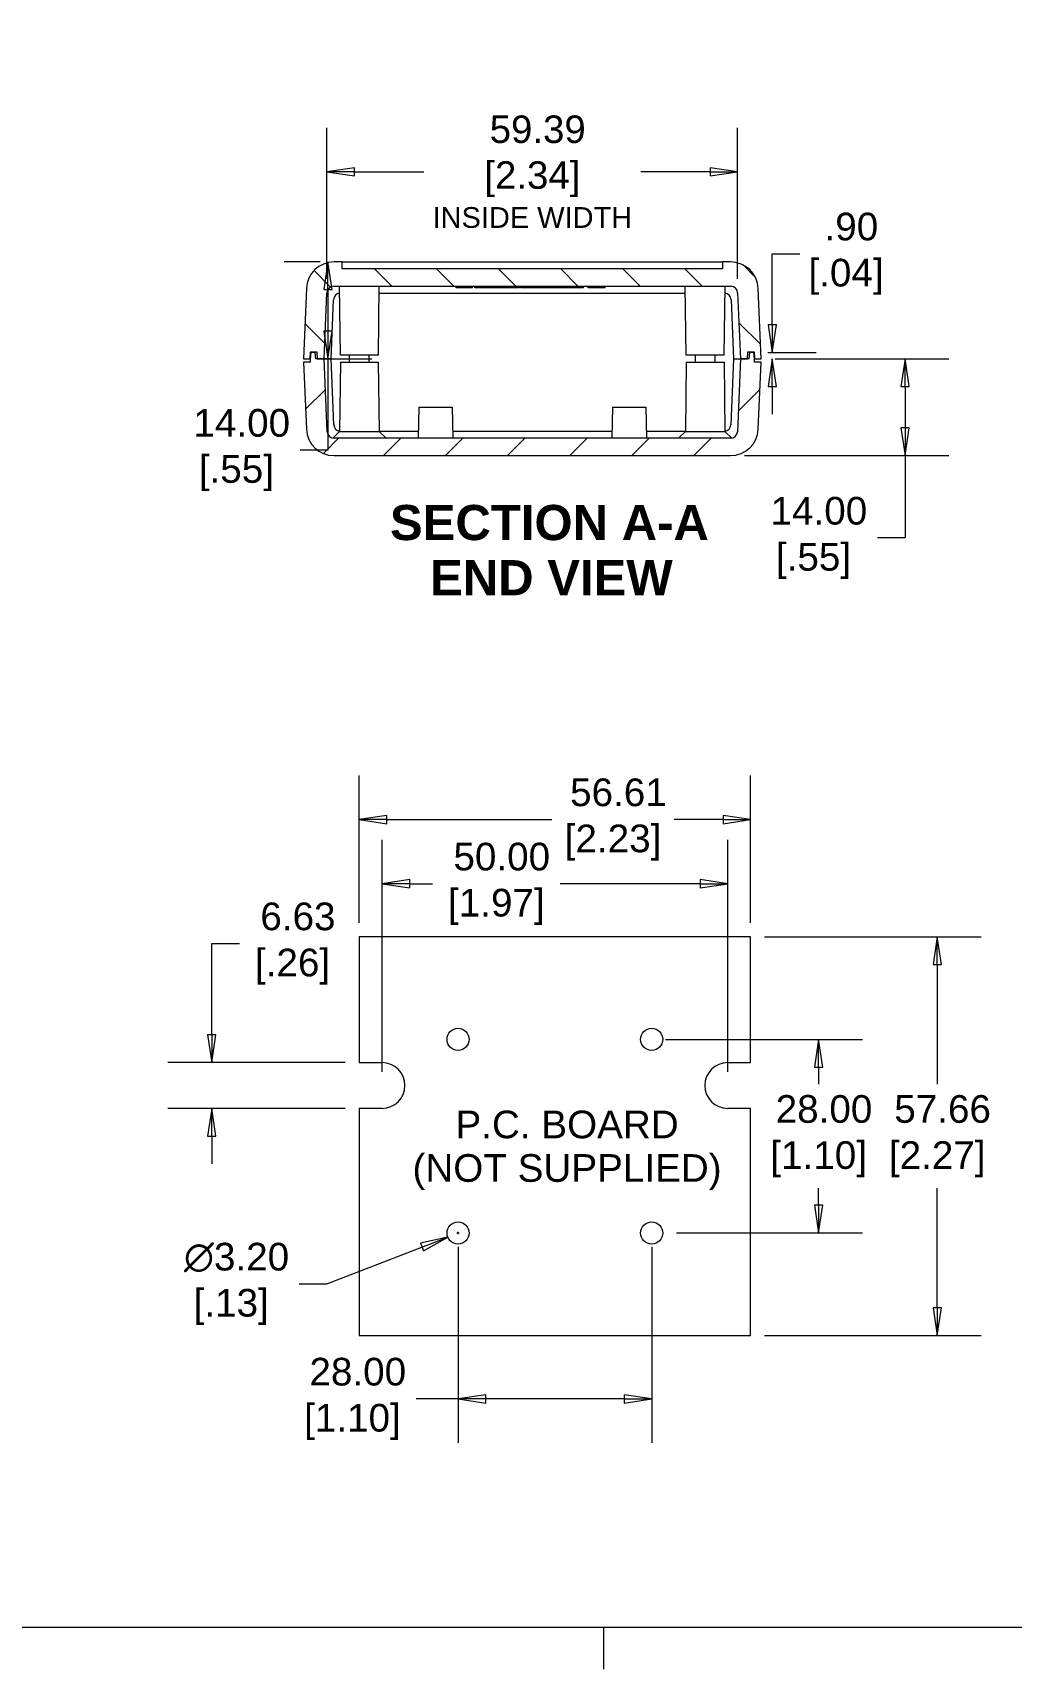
# Model space of a CAD drawing. Header units: millimetres. Extents: x 9 to 550, y 9 to 423.
# Drawn here: x 196.9 to 338.4, y 9.2 to 245.9 of the extents above; entities that cross this region are included whole.
import ezdxf

# ---------------------------------------------------------------- set-up
doc = ezdxf.new("R2010")
doc.units = ezdxf.units.MM
doc.header["$LTSCALE"] = 2
for name, color, linetype, lineweight in [('Dimension (ANSI)', 7, 'Continuous', 9), ('Hatch (ANSI)', 7, 'Continuous', 9), ('Sketch Geometry (ANSI)', 7, 'Continuous', 9), ('Symbol (ANSI)', 7, 'Continuous', 9), ('Visible (ANSI)', 7, 'Continuous', 9)]:
    doc.layers.add(name, color=color, linetype=linetype, lineweight=lineweight)
doc.styles.add('Label Text (ANSI)', font='arialbd.ttf')
doc.styles.add('Note Text (ANSI)', font='arial.ttf')
doc.dimstyles.new('Default - mm_inch (ANSI)', dxfattribs={"dimscale": 2, "dimtxt": 2, "dimasz": 2, "dimexe": 3.175, "dimexo": 1, "dimgap": 0.8, "dimtad": 0, "dimtih": 1, "dimtoh": 1, "dimrnd": 1e-08, "dimzin": 4, "dimdsep": 46, "dimtxsty": 'Note Text (ANSI)', "dimblk": 'Filled-1', "dimcen": 0.09, "dimdle": 10, "dimclrd": 256, "dimclre": 256, "dimclrt": 256, "dimadec": 1, "dimazin": 0, "dimtfac": 1, "dimtofl": 0, "dimtmove": 0, "dimatfit": 3, "dimfxl": 0, "dimtolj": 1, "dimtzin": 0, "dimlwd": -1, "dimlwe": -1, "dimarcsym": 0})

# ---------------------------------------------------------------- blocks, each defined once
blk = doc.blocks.new('Borders Default Border')
at = {"layer": 'Sketch Geometry (ANSI)'}
blk.add_line((139.7, 7.62), (139.7, 4.6), dxfattribs=at)
at = {"layer": 'Sketch Geometry (ANSI)', "flags": 128}
blk.add_lwpolyline([(7.62, 7.62), (7.62, 208.28), (271.78, 208.28), (271.78, 7.62), (7.62, 7.62)], dxfattribs=at)
blk = doc.blocks.new('Filled-1')
at = {"color": 0}
for p, q in [((0, 0), (-1, 0.15)), ((-1, 0.15), (-1, -0.15)), ((-1, 0), (0, 0)), ((-1, -0.15), (0, 0))]:
    blk.add_line(p, q, dxfattribs=at)
at = {"color": 0, "flags": 128}
blk.add_lwpolyline([(-1, -0.15), (0, 0), (-1, 0.15), (-1, -0.15)], dxfattribs=at)
at = {"color": 0}
blk.add_solid([(-1, -0.15), (0, 0), (-1, 0.15), (-1, -0.15)], dxfattribs=at)
blk = doc.blocks.new('*D22')
at = {"layer": 'Defpoints', "color": 0, "transparency": 16777216}
for p in [(298.81, 225.76), (239.42, 208.27), (298.81, 208.27)]:
    blk.add_point(p, dxfattribs=at)
at = {"layer": 'Dimension (ANSI)', "transparency": 16777216}
for p, q in [((239.42, 210.27), (239.42, 232.11)), ((298.81, 210.27), (298.81, 232.11)), ((243.42, 225.76), (253.44, 225.76)), ((294.81, 225.76), (284.79, 225.76))]:
    blk.add_line(p, q, dxfattribs=at)
at = {"layer": 'Dimension (ANSI)', "transparency": 16777216, "xscale": 4, "yscale": 4, "zscale": 4, "rotation": 180}
blk.add_blockref('Filled-1', (239.42, 225.76), dxfattribs=at)
at = {"layer": 'Dimension (ANSI)', "transparency": 16777216, "xscale": 4, "yscale": 4, "zscale": 4}
blk.add_blockref('Filled-1', (298.81, 225.76), dxfattribs=at)
at = {"layer": 'Dimension (ANSI)', "transparency": 16777216, "insert": (269.12, 225.76), "char_height": 4, "attachment_point": 5, "style": 'Note Text (ANSI)'}
blk.add_mtext('\\A1; \\fArial|b0|i0;\\H3.9745;59.39\\P[2.34]{\\P\\fArial|b0|i0;\\H3.0000;INSIDE WIDTH}', dxfattribs=at)
blk = doc.blocks.new('*D23')
at = {"layer": 'Defpoints', "color": 0, "transparency": 16777216}
for p in [(302.23, 198.72), (297.79, 184.72), (323.02, 184.72)]:
    blk.add_point(p, dxfattribs=at)
at = {"layer": 'Dimension (ANSI)', "transparency": 16777216}
for p, q in [((304.23, 198.72), (329.37, 198.72)), ((323.02, 194.72), (323.02, 188.72)), ((299.79, 184.72), (329.37, 184.72)), ((323.02, 184.72), (323.02, 172.81)), ((323.02, 172.81), (319.02, 172.81))]:
    blk.add_line(p, q, dxfattribs=at)
at = {"layer": 'Dimension (ANSI)', "transparency": 16777216, "xscale": 4, "yscale": 4, "zscale": 4}
for p, rotation in [((323.02, 198.72), 90), ((323.02, 184.72), 270)]:
    blk.add_blockref('Filled-1', p, dxfattribs=dict(at, rotation=rotation))
at = {"layer": 'Dimension (ANSI)', "transparency": 16777216, "insert": (309.78, 172.81), "char_height": 4, "attachment_point": 5, "style": 'Note Text (ANSI)'}
blk.add_mtext('\\A1; 14.00\\P[.55]', dxfattribs=at)
blk = doc.blocks.new('*D24')
at = {"layer": 'Defpoints', "color": 0, "transparency": 16777216}
for p in [(301.15, 199.62), (302.23, 198.72), (303.81, 198.72)]:
    blk.add_point(p, dxfattribs=at)
at = {"layer": 'Dimension (ANSI)', "transparency": 16777216}
for p, q in [((303.81, 203.62), (303.81, 213.91)), ((303.81, 213.91), (307.81, 213.91)), ((303.15, 199.62), (310.16, 199.62)), ((304.23, 198.72), (310.16, 198.72)), ((303.81, 194.72), (303.81, 190.72))]:
    blk.add_line(p, q, dxfattribs=at)
at = {"layer": 'Dimension (ANSI)', "transparency": 16777216, "xscale": 4, "yscale": 4, "zscale": 4}
for p, rotation in [((303.81, 199.62), 270), ((303.81, 198.72), 90)]:
    blk.add_blockref('Filled-1', p, dxfattribs=dict(at, rotation=rotation))
at = {"layer": 'Dimension (ANSI)', "transparency": 16777216, "insert": (314.48, 213.91), "char_height": 4, "attachment_point": 5, "style": 'Note Text (ANSI)'}
blk.add_mtext('\\A1; .90\\P[.04]', dxfattribs=at)
blk = doc.blocks.new('*D30')
at = {"layer": 'Defpoints', "color": 0, "transparency": 16777216}
for p in [(244.07, 132.09), (244.07, 115.13), (300.69, 115.13)]:
    blk.add_point(p, dxfattribs=at)
at = {"layer": 'Dimension (ANSI)', "transparency": 16777216}
for p, q in [((244.07, 117.13), (244.07, 138.44)), ((300.69, 117.13), (300.69, 138.44)), ((248.07, 132.09), (271.94, 132.09)), ((296.69, 132.09), (289.65, 132.09))]:
    blk.add_line(p, q, dxfattribs=at)
at = {"layer": 'Dimension (ANSI)', "transparency": 16777216, "xscale": 4, "yscale": 4, "zscale": 4, "rotation": 180}
blk.add_blockref('Filled-1', (244.07, 132.09), dxfattribs=at)
at = {"layer": 'Dimension (ANSI)', "transparency": 16777216, "xscale": 4, "yscale": 4, "zscale": 4}
blk.add_blockref('Filled-1', (300.69, 132.09), dxfattribs=at)
at = {"layer": 'Dimension (ANSI)', "transparency": 16777216, "insert": (280.79, 132.09), "char_height": 4, "attachment_point": 5, "style": 'Note Text (ANSI)'}
blk.add_mtext('\\A1; 56.61\\P[2.23]', dxfattribs=at)
blk = doc.blocks.new('*D31')
at = {"layer": 'Defpoints', "color": 0, "transparency": 16777216}
for p in [(300.69, 115.13), (327.67, 115.13), (300.69, 57.47)]:
    blk.add_point(p, dxfattribs=at)
at = {"layer": 'Dimension (ANSI)', "transparency": 16777216}
for p, q in [((302.69, 115.13), (334.02, 115.13)), ((327.67, 111.13), (327.67, 93.8)), ((327.67, 61.47), (327.67, 78.79)), ((302.69, 57.47), (334.02, 57.47))]:
    blk.add_line(p, q, dxfattribs=at)
at = {"layer": 'Dimension (ANSI)', "transparency": 16777216, "xscale": 4, "yscale": 4, "zscale": 4}
for p, rotation in [((327.67, 115.13), 90), ((327.67, 57.47), 270)]:
    blk.add_blockref('Filled-1', p, dxfattribs=dict(at, rotation=rotation))
at = {"layer": 'Dimension (ANSI)', "transparency": 16777216, "insert": (327.67, 86.3), "char_height": 4, "attachment_point": 5, "style": 'Note Text (ANSI)'}
blk.add_mtext('\\A1; 57.66\\P[2.27]', dxfattribs=at)
blk = doc.blocks.new('*D32')
at = {"layer": 'Defpoints', "color": 0, "transparency": 16777216}
for p in [(247.38, 122.8), (247.38, 93.63), (297.38, 93.63)]:
    blk.add_point(p, dxfattribs=at)
at = {"layer": 'Dimension (ANSI)', "transparency": 16777216}
for p, q in [((247.38, 95.63), (247.38, 129.15)), ((297.38, 95.63), (297.38, 129.15)), ((251.38, 122.8), (254.68, 122.8)), ((293.38, 122.8), (273.15, 122.8))]:
    blk.add_line(p, q, dxfattribs=at)
at = {"layer": 'Dimension (ANSI)', "transparency": 16777216, "xscale": 4, "yscale": 4, "zscale": 4, "rotation": 180}
blk.add_blockref('Filled-1', (247.38, 122.8), dxfattribs=at)
at = {"layer": 'Dimension (ANSI)', "transparency": 16777216, "xscale": 4, "yscale": 4, "zscale": 4}
blk.add_blockref('Filled-1', (297.38, 122.8), dxfattribs=at)
at = {"layer": 'Dimension (ANSI)', "transparency": 16777216, "insert": (263.92, 122.8), "char_height": 4, "attachment_point": 5, "style": 'Note Text (ANSI)'}
blk.add_mtext('\\A1; 50.00\\P[1.97]', dxfattribs=at)
blk = doc.blocks.new('*D33')
at = {"layer": 'Defpoints', "color": 0, "transparency": 16777216}
for p in [(258.38, 72.3), (286.38, 72.3), (286.38, 48.31)]:
    blk.add_point(p, dxfattribs=at)
at = {"layer": 'Dimension (ANSI)', "transparency": 16777216}
for p, q in [((258.38, 70.3), (258.38, 41.96)), ((286.38, 70.3), (286.38, 41.96)), ((258.38, 48.31), (252.33, 48.31)), ((282.38, 48.31), (262.38, 48.31))]:
    blk.add_line(p, q, dxfattribs=at)
at = {"layer": 'Dimension (ANSI)', "transparency": 16777216, "xscale": 4, "yscale": 4, "zscale": 4, "rotation": 180}
blk.add_blockref('Filled-1', (258.38, 48.31), dxfattribs=at)
at = {"layer": 'Dimension (ANSI)', "transparency": 16777216, "xscale": 4, "yscale": 4, "zscale": 4}
blk.add_blockref('Filled-1', (286.38, 48.31), dxfattribs=at)
at = {"layer": 'Dimension (ANSI)', "transparency": 16777216, "insert": (243.1, 48.31), "char_height": 4, "attachment_point": 5, "style": 'Note Text (ANSI)'}
blk.add_mtext('\\A1; 28.00\\P[1.10]', dxfattribs=at)
blk = doc.blocks.new('*D34')
at = {"layer": 'Defpoints', "color": 0, "transparency": 16777216}
for p in [(286.38, 100.3), (287.98, 72.3), (310.52, 72.3)]:
    blk.add_point(p, dxfattribs=at)
at = {"layer": 'Dimension (ANSI)', "transparency": 16777216}
for p, q in [((288.38, 100.3), (316.87, 100.3)), ((310.52, 96.3), (310.52, 93.8)), ((310.52, 76.3), (310.52, 78.79)), ((289.98, 72.3), (316.87, 72.3))]:
    blk.add_line(p, q, dxfattribs=at)
at = {"layer": 'Dimension (ANSI)', "transparency": 16777216, "xscale": 4, "yscale": 4, "zscale": 4}
for p, rotation in [((310.52, 100.3), 90), ((310.52, 72.3), 270)]:
    blk.add_blockref('Filled-1', p, dxfattribs=dict(at, rotation=rotation))
at = {"layer": 'Dimension (ANSI)', "transparency": 16777216, "insert": (310.52, 86.3), "char_height": 4, "attachment_point": 5, "style": 'Note Text (ANSI)'}
blk.add_mtext('\\A1; 28.00\\P[1.10]', dxfattribs=at)
blk = doc.blocks.new('*D35')
at = {"layer": 'Defpoints', "color": 0, "transparency": 16777216}
for p in [(256.89, 71.72), (259.87, 72.88)]:
    blk.add_point(p, dxfattribs=at)
at = {"layer": 'Dimension (ANSI)', "transparency": 16777216}
for p, q in [((258.2, 72.3), (258.56, 72.3)), ((258.38, 72.12), (258.38, 72.48)), ((239.42, 64.94), (253.16, 70.27)), ((235.42, 64.94), (239.42, 64.94))]:
    blk.add_line(p, q, dxfattribs=at)
at = {"layer": 'Dimension (ANSI)', "transparency": 16777216, "xscale": 4, "yscale": 4, "zscale": 4, "rotation": 21.1964168600122}
blk.add_blockref('Filled-1', (256.89, 71.72), dxfattribs=at)
at = {"layer": 'Dimension (ANSI)', "transparency": 16777216, "insert": (225.57, 64.94), "char_height": 4, "attachment_point": 5, "style": 'Note Text (ANSI)'}
blk.add_mtext('\\A1; ∅3.20\\P[.13]', dxfattribs=at)
blk = doc.blocks.new('*D36')
at = {"layer": 'Defpoints', "color": 0, "transparency": 16777216}
for p in [(244.07, 96.94), (222.76, 90.31), (244.07, 90.31)]:
    blk.add_point(p, dxfattribs=at)
at = {"layer": 'Dimension (ANSI)', "transparency": 16777216}
for p, q in [((222.76, 100.94), (222.76, 114.15)), ((222.76, 114.15), (226.76, 114.15)), ((242.07, 96.94), (216.41, 96.94)), ((242.07, 90.31), (216.41, 90.31)), ((222.76, 86.31), (222.76, 82.31))]:
    blk.add_line(p, q, dxfattribs=at)
at = {"layer": 'Dimension (ANSI)', "transparency": 16777216, "xscale": 4, "yscale": 4, "zscale": 4}
for p, rotation in [((222.76, 96.94), 270), ((222.76, 90.31), 90)]:
    blk.add_blockref('Filled-1', p, dxfattribs=dict(at, rotation=rotation))
at = {"layer": 'Dimension (ANSI)', "transparency": 16777216, "insert": (234.44, 114.15), "char_height": 4, "attachment_point": 5, "style": 'Note Text (ANSI)'}
blk.add_mtext('\\A1; 6.63\\P[.26]', dxfattribs=at)
blk = doc.blocks.new('*D38')
at = {"layer": 'Defpoints', "color": 0, "transparency": 16777216}
for p in [(239.56, 212.72), (240.44, 212.72), (236, 198.72)]:
    blk.add_point(p, dxfattribs=at)
at = {"layer": 'Dimension (ANSI)', "transparency": 16777216}
for p, q in [((238.44, 212.72), (233.21, 212.72)), ((239.56, 208.72), (239.56, 202.72)), ((238, 198.72), (245.91, 198.72)), ((239.56, 198.72), (239.56, 185.52)), ((239.56, 185.52), (235.56, 185.52))]:
    blk.add_line(p, q, dxfattribs=at)
at = {"layer": 'Dimension (ANSI)', "transparency": 16777216, "xscale": 4, "yscale": 4, "zscale": 4}
for p, rotation in [((239.56, 212.72), 90), ((239.56, 198.72), 270)]:
    blk.add_blockref('Filled-1', p, dxfattribs=dict(at, rotation=rotation))
at = {"layer": 'Dimension (ANSI)', "transparency": 16777216, "insert": (226.32, 185.52), "char_height": 4, "attachment_point": 5, "style": 'Note Text (ANSI)'}
blk.add_mtext('\\A1; 14.00\\P[.55]', dxfattribs=at)

msp = doc.modelspace()

# ---------------------------------------------------------------- hatches: boundary and pattern name
at = {"layer": 'Hatch (ANSI)'}
h = msp.add_hatch(dxfattribs=at)
h.set_pattern_fill('ANSI31', color=256, scale=50.8, angle=90.00021, style=0)
h.set_pattern_definition([(135.0002, (0, 0), (-4.49011, -4.49014), [])])
edge = h.paths.add_edge_path()
edge.add_line((296.6153, 212.7224), (296.6153, 211.7224))
edge.add_line((296.6153, 211.7224), (241.6153, 211.7224))
edge.add_line((241.6153, 211.7224), (241.6153, 212.7224))
edge.add_line((241.6153, 212.7224), (240.4443, 212.7224))
edge.add_ellipse((240.4443, 208.7224), major_axis=(0, 4), ratio=1, start_angle=0, end_angle=87.5)
edge.add_line((236.4481, 208.8969), (236.0039, 198.7224))
edge.add_line((236.0039, 198.7224), (237.0039, 198.7224))
edge.add_line((237.0039, 198.7224), (237.0475, 199.7224))
edge.add_line((237.0475, 199.7224), (237.9602, 199.7224))
edge.add_line((237.9602, 199.7224), (238.0039, 198.7224))
edge.add_line((238.0039, 198.7224), (239.0039, 198.7224))
edge.add_line((239.0039, 198.7224), (239.4206, 208.266))
edge.add_ellipse((240.4196, 208.2224), major_axis=(-0.999, 0.0436), ratio=1, start_angle=272.5, end_angle=360, ccw=False)
edge.add_line((240.4196, 209.2224), (297.8107, 209.2224))
edge.add_ellipse((297.8107, 208.2224), major_axis=(0, 1), ratio=1, start_angle=272.5, end_angle=360, ccw=False)
edge.add_line((298.8097, 208.266), (299.2264, 198.7224))
edge.add_line((299.2264, 198.7224), (300.2264, 198.7224))
edge.add_line((300.2264, 198.7224), (300.27, 199.7224))
edge.add_line((300.27, 199.7224), (301.1827, 199.7224))
edge.add_line((301.1827, 199.7224), (301.2264, 198.7224))
edge.add_line((301.2264, 198.7224), (302.2264, 198.7224))
edge.add_line((302.2264, 198.7224), (301.7822, 208.8969))
edge.add_ellipse((297.786, 208.7224), major_axis=(3.9962, 0.1745), ratio=1, start_angle=0, end_angle=87.5)
edge.add_line((297.786, 212.7224), (296.6153, 212.7224))
h = msp.add_hatch(dxfattribs=at)
h.set_pattern_fill('ANSI31', color=256, scale=50.8, style=0)
h.set_pattern_definition([(45, (0, 0), (-4.49013, 4.49013), [])])
edge = h.paths.add_edge_path()
edge.add_line((237.0039, 198.2224), (236.0257, 198.2224))
edge.add_line((236.0257, 198.2224), (236.4481, 188.5479))
edge.add_ellipse((240.4443, 188.7224), major_axis=(-3.9962, -0.1745), ratio=1, start_angle=0, end_angle=87.5)
edge.add_line((240.4443, 184.7224), (297.786, 184.7224))
edge.add_ellipse((297.786, 188.7224), major_axis=(0, -4), ratio=1, start_angle=0, end_angle=87.5)
edge.add_line((301.7822, 188.5479), (302.2046, 198.2224))
edge.add_line((302.2046, 198.2224), (301.2264, 198.2224))
edge.add_line((301.2264, 198.2224), (301.2264, 198.7224))
edge.add_line((301.2264, 198.7224), (301.1476, 199.6224))
edge.add_line((301.1476, 199.6224), (300.5051, 199.6224))
edge.add_line((300.5051, 199.6224), (300.4264, 198.7224))
edge.add_line((300.4264, 198.7224), (300.2264, 198.7224))
edge.add_line((300.2264, 198.7224), (299.2264, 198.7224))
edge.add_line((299.2264, 198.7224), (298.766, 188.1788))
edge.add_ellipse((297.767, 188.2224), major_axis=(0.999, -0.0436), ratio=1, start_angle=272.5, end_angle=360, ccw=False)
edge.add_line((297.767, 187.2224), (240.4633, 187.2224))
edge.add_ellipse((240.4633, 188.2224), major_axis=(0, -1), ratio=1, start_angle=272.5, end_angle=360, ccw=False)
edge.add_line((239.4642, 188.1788), (239.0039, 198.7224))
edge.add_line((239.0039, 198.7224), (238.0039, 198.7224))
edge.add_line((238.0039, 198.7224), (237.8039, 198.7224))
edge.add_line((237.8039, 198.7224), (237.7251, 199.6224))
edge.add_line((237.7251, 199.6224), (237.0826, 199.6224))
edge.add_line((237.0826, 199.6224), (237.0039, 198.7224))
edge.add_line((237.0039, 198.7224), (237.0039, 198.2224))

# ---------------------------------------------------------------- linework, layer by layer
at = {"layer": 'Visible (ANSI)'}
for p, q in [((241.6153, 212.7224), (240.4443, 212.7224)), ((241.6153, 211.7224), (241.6153, 212.7224)), ((241.6153, 212.7224), (296.6153, 212.7224)), ((296.6153, 211.7224), (241.6153, 211.7224)), ((296.6153, 212.7224), (296.6153, 211.7224)), ((297.786, 212.7224), (296.6153, 212.7224)), ((236.4481, 208.8969), (236.0039, 198.7224)), ((240.4196, 209.2224), (297.8107, 209.2224)), ((241.371, 199.2224), (241.2401, 209.2224)), ((246.8592, 199.2224), (246.9901, 209.2224)), ((258.1092, 208.9724), (258.1092, 209.2224)), ((258.507, 208.9724), (258.1092, 208.9724)), ((258.507, 208.9724), (258.507, 209.2224)), ((260.0619, 208.9724), (258.507, 208.9724)), ((260.0619, 208.9724), (260.0619, 209.2224)), ((260.4598, 208.9724), (260.0619, 208.9724)), ((260.4598, 208.9724), (260.4598, 209.2224)), ((260.7936, 208.9724), (260.7936, 209.2224)), ((261.9461, 208.9724), (260.7936, 208.9724)), ((261.9461, 208.9724), (261.9461, 209.2224)), ((262.3759, 208.9724), (261.9461, 208.9724)), ((262.3759, 208.9724), (262.3759, 209.2224)), ((263.6015, 208.9724), (262.3759, 208.9724)), ((263.6015, 208.9724), (263.6015, 209.2224)), ((263.9057, 208.9724), (263.9057, 209.2224)), ((264.5025, 208.9724), (263.9057, 208.9724)), ((264.5025, 208.9724), (264.5025, 209.2224)), ((265.2136, 208.9724), (264.5025, 208.9724)), ((265.3576, 208.9724), (265.3576, 209.2224)), ((266.238, 208.9724), (265.5177, 208.9724)), ((266.238, 208.9724), (266.238, 209.2224)), ((266.7708, 208.9724), (266.238, 208.9724)), ((266.7708, 208.9724), (266.7708, 209.2224)), ((267.1252, 208.9724), (266.7708, 208.9724)), ((267.1252, 208.9724), (267.1252, 209.2224)), ((267.2669, 208.9724), (267.1252, 208.9724)), ((267.2669, 208.9724), (267.2669, 209.2224)), ((267.3973, 208.9724), (267.3973, 209.2224)), ((267.9941, 208.9724), (267.3973, 208.9724)), ((267.9941, 208.9724), (267.9941, 209.2224)), ((268.7052, 208.9724), (267.9941, 208.9724)), ((268.8493, 208.9724), (268.8493, 209.2224)), ((269.7296, 208.9724), (269.0093, 208.9724)), ((269.7296, 208.9724), (269.7296, 209.2224)), ((270.2624, 208.9724), (269.7296, 208.9724)), ((270.2624, 208.9724), (270.2624, 209.2224)), ((270.7814, 208.9724), (270.7814, 209.2224)), ((272.2174, 208.9724), (270.7814, 208.9724)), ((273.6511, 208.9724), (272.2174, 208.9724)), ((273.6511, 208.9724), (273.6511, 209.2224)), ((274.1587, 208.9724), (273.6511, 208.9724)), ((274.1587, 208.9724), (274.1587, 209.2224)), ((274.5657, 208.9724), (274.1587, 208.9724)), ((274.5657, 208.9724), (274.5657, 209.2224)), ((276.1435, 208.9724), (274.5657, 208.9724)), ((276.1435, 208.9724), (276.1435, 209.2224)), ((276.523, 208.9724), (276.1435, 208.9724)), ((276.523, 208.9724), (276.523, 209.2224)), ((277.1884, 208.9724), (277.1884, 209.2224)), ((278.222, 208.9724), (277.1884, 208.9724)), ((279.1961, 208.9724), (279.1961, 209.2224)), ((279.6694, 208.9724), (279.1961, 208.9724)), ((279.6694, 208.9724), (279.6694, 209.2224)), ((291.371, 199.2224), (291.2401, 209.2224)), ((296.8592, 199.2224), (296.9901, 209.2224)), ((302.2264, 198.7224), (301.7822, 208.8969)), ((239.0039, 198.7224), (239.4206, 208.266)), ((240.0039, 198.7224), (240.3769, 207.267)), ((246.9771, 208.2233), (291.2532, 208.2233)), ((297.8533, 207.267), (298.2264, 198.7224)), ((298.8097, 208.266), (299.2264, 198.7224)), ((237.0039, 198.7224), (237.0475, 199.7224)), ((237.0826, 199.6224), (237.0039, 198.7224)), ((237.0475, 199.7224), (237.9602, 199.7224)), ((237.7251, 199.6224), (237.0826, 199.6224)), ((237.8039, 198.7224), (237.7251, 199.6224)), ((237.9602, 199.7224), (238.0039, 198.7224)), ((246.8592, 199.2224), (241.371, 199.2224)), ((242.6927, 198.2224), (242.6927, 199.2224)), ((245.5375, 198.2224), (245.5375, 199.2224)), ((296.8592, 199.2224), (291.371, 199.2224)), ((292.6927, 198.2224), (292.6927, 199.2224)), ((295.5375, 198.2224), (295.5375, 199.2224)), ((300.2264, 198.7224), (300.27, 199.7224)), ((300.27, 199.7224), (301.1827, 199.7224)), ((300.5051, 199.6224), (300.4264, 198.7224)), ((301.1476, 199.6224), (300.5051, 199.6224)), ((301.2264, 198.7224), (301.1476, 199.6224)), ((301.1827, 199.7224), (301.2264, 198.7224)), ((236.0039, 198.7224), (237.0039, 198.7224)), ((237.0039, 198.2224), (236.0257, 198.2224)), ((236.0257, 198.2224), (236.4481, 188.5479)), ((237.0039, 198.7224), (237.0039, 198.2224)), ((239.0039, 198.7224), (237.8039, 198.7224)), ((238.0039, 198.7224), (239.0039, 198.7224)), ((239.4642, 188.1788), (239.0039, 198.7224)), ((240.0039, 198.7224), (239.0039, 198.7224)), ((240.4206, 189.1778), (240.0039, 198.7224)), ((241.3841, 198.2224), (241.2532, 188.2223)), ((241.3841, 198.2224), (246.8461, 198.2224)), ((246.8461, 198.2224), (246.977, 188.2223)), ((291.3841, 198.2224), (291.2532, 188.2223)), ((291.3841, 198.2224), (296.8461, 198.2224)), ((296.8461, 198.2224), (296.977, 188.2223)), ((298.2264, 198.7224), (297.8097, 189.1778)), ((298.2264, 198.7224), (299.2264, 198.7224)), ((299.2264, 198.7224), (298.766, 188.1788)), ((300.4264, 198.7224), (299.2264, 198.7224)), ((299.2264, 198.7224), (300.2264, 198.7224)), ((301.2264, 198.2224), (301.2264, 198.7224)), ((301.2264, 198.7224), (302.2264, 198.7224)), ((302.2046, 198.2224), (301.2264, 198.2224)), ((301.7822, 188.5479), (302.2046, 198.2224)), ((252.6937, 191.7224), (252.6151, 187.2224)), ((252.6937, 191.7224), (257.5366, 191.7224)), ((257.5366, 191.7224), (257.6151, 187.2224)), ((280.6937, 191.7224), (280.6151, 187.2224)), ((280.6937, 191.7224), (285.5366, 191.7224)), ((285.5366, 191.7224), (285.6151, 187.2224)), ((241.2532, 188.2223), (240.2611, 187.243)), ((297.767, 187.2224), (240.4633, 187.2224)), ((241.2532, 188.2223), (246.977, 188.2223)), ((246.977, 188.2223), (247.9901, 187.2224)), ((252.6326, 188.2214), (246.9779, 188.2214)), ((280.6326, 188.2214), (257.5977, 188.2214)), ((291.2523, 188.2214), (285.5977, 188.2214)), ((291.2532, 188.2223), (290.2401, 187.2224)), ((291.2532, 188.2223), (296.977, 188.2223)), ((296.977, 188.2223), (297.9692, 187.243)), ((240.4443, 184.7224), (297.786, 184.7224)), ((300.6855, 115.1283), (244.0742, 115.1283)), ((244.0742, 115.1283), (244.0742, 96.9444)), ((300.6855, 96.9444), (300.6855, 115.1283)), ((244.0742, 96.9444), (247.3799, 96.9444)), ((297.3799, 96.9444), (300.6855, 96.9444)), ((247.3799, 90.3122), (244.0742, 90.3122)), ((244.0742, 90.3122), (244.0742, 57.4663)), ((300.6855, 90.3122), (297.3799, 90.3122)), ((300.6855, 57.4663), (300.6855, 90.3122)), ((244.0742, 57.4663), (300.6855, 57.4663))]:
    msp.add_line(p, q, dxfattribs=at)
for centre in [(258.3799, 100.2973), (286.3799, 100.2973), (258.3799, 72.2973), (286.3799, 72.2973)]:
    msp.add_circle(centre, 1.6, dxfattribs=at)
for centre, radius, start, end in [((240.4443, 208.7224), 4, 90, 177.5), ((297.786, 208.7224), 4, 2.5, 90), ((240.4196, 208.2224), 1, 90, 177.5), ((297.8107, 208.2224), 1, 2.5, 90), ((241.376, 207.2233), 1, 97.046909, 177.5), ((296.8543, 207.2233), 1, 2.5, 82.953091), ((240.4443, 188.7224), 4, 182.5, 270), ((240.4633, 188.2224), 1, 182.5, 270), ((241.4197, 189.2214), 1, 182.5, 260.429588), ((296.8106, 189.2214), 1, 279.570412, 357.5), ((297.767, 188.2224), 1, 270, 357.5), ((297.786, 188.7224), 4, 270, 357.5), ((247.3799, 93.6283), 3.3161, 270, 90), ((297.3799, 93.6283), 3.3161, 90, 270)]:
    msp.add_arc(centre, radius, start, end, dxfattribs=at)
for points, knots in [([(263.9057, 208.9724), (263.8604, 208.9724), (263.8134, 208.9724), (263.7151, 208.9724), (263.6593, 208.9724), (263.6015, 208.9724)], [-0.0829853282, -0.0829853282, -0.0829853282, -0.0829853282, -0.0648914644, -0.0648914644, -0.0433886009, -0.0433886009, -0.0433886009, -0.0433886009]), ([(265.3576, 208.9724), (265.3394, 208.9724), (265.3175, 208.9724), (265.2714, 208.9724), (265.2414, 208.9724), (265.2136, 208.9724)], [-0.0447024955, -0.0447024955, -0.0447024955, -0.0447024955, -0.0265409934, -0.0265409934, 0, 0, 0, 0]), ([(265.5177, 208.9724), (265.4865, 208.9724), (265.4531, 208.9724), (265.4017, 208.9724), (265.3775, 208.9724), (265.3576, 208.9724)], [-0.0490784302, -0.0490784302, -0.0490784302, -0.0490784302, -0.0201625157, -0.0201625157, 0, 0, 0, 0]), ([(268.8493, 208.9724), (268.831, 208.9724), (268.8091, 208.9724), (268.763, 208.9724), (268.733, 208.9724), (268.7052, 208.9724)], [-0.0447024955, -0.0447024955, -0.0447024955, -0.0447024955, -0.0265409934, -0.0265409934, 0, 0, 0, 0]), ([(269.0093, 208.9724), (268.9781, 208.9724), (268.9447, 208.9724), (268.8933, 208.9724), (268.8692, 208.9724), (268.8493, 208.9724)], [-0.0490784302, -0.0490784302, -0.0490784302, -0.0490784302, -0.0201625157, -0.0201625157, 0, 0, 0, 0]), ([(270.7814, 208.9724), (270.7173, 208.9724), (270.6538, 208.9724), (270.5045, 208.9724), (270.4232, 208.9724), (270.3235, 208.9724), (270.2939, 208.9724), (270.2623, 208.9724)], [-0.176239425, -0.176239425, -0.176239425, -0.176239425, -0.138450895, -0.138450895, -0.085172833, -0.085172833, -0.06731568, -0.06731568, -0.06731568, -0.06731568]), ([(278.757, 208.9724), (278.6852, 208.9724), (278.6039, 208.9724), (278.4301, 208.9724), (278.3227, 208.9724), (278.222, 208.9724)], [-0.0522115827, -0.0522115827, -0.0522115827, -0.0522115827, -0.0302067905, -0.0302067905, 0, 0, 0, 0]), ([(279.1961, 208.9724), (279.1351, 208.9724), (279.0682, 208.9724), (278.9199, 208.9724), (278.8396, 208.9724), (278.757, 208.9724)], [-0.0495552138, -0.0495552138, -0.0495552138, -0.0495552138, -0.0254236279, -0.0254236279, 0, 0, 0, 0])]:
    msp.add_open_spline(points, degree=3, knots=knots, dxfattribs=at)

# ---------------------------------------------------------------- block references
at = {"xscale": 2, "yscale": 2, "zscale": 2}
msp.add_blockref('Borders Default Border', (0, 0), dxfattribs=at)

# ---------------------------------------------------------------- texts
at = {"layer": 'Symbol (ANSI)', "char_height": 5.08, "attachment_point": 7, "line_spacing_factor": 0.25, "style": 'Label Text (ANSI)'}
for s, insert in [('SECTION A-A', (248.5278, 172.4306)), ('END VIEW', (254.3236, 164.5253))]:
    msp.add_mtext(s, dxfattribs=dict(at, insert=insert))
at = {"layer": 'Symbol (ANSI)', "insert": (274.1391, 84.2472), "char_height": 4, "width": 44.716463, "attachment_point": 5, "line_spacing_factor": 0.944221, "style": 'Note Text (ANSI)'}
msp.add_mtext('{\\fArial|b0|i0;P.C. BOARD\\P\\fArial|b0|i0;(NOT SUPPLIED)}', dxfattribs=at)

# ---------------------------------------------------------------- dimensions: what is measured, and where the dimension line sits
at = {"layer": 'Dimension (ANSI)'}
for base, p1, p2, angle, text, override, picture, middle in [((298.8097, 225.7565), (239.4206, 208.266), (298.8097, 208.266), 180, ' \\fArial|b0|i0;\\H3.9745;<>\\X[2.34]{\\P\\fArial|b0|i0;\\H3.0000;INSIDE WIDTH}', {"dimgap": 0.8, "dimtih": 0, "dimtoh": 0, "dimdec": 2, "dimpost": '\\X', "dimtol": 0, "dimlim": 0, "dimtp": 0, "dimtm": 0, "dimtdec": 2, "dimatfit": 1}, '*D22', (269.1151, 225.7565)), ((303.8131, 198.7224), (301.1476, 199.6224), (302.2264, 198.7224), 90, ' <>\\X[.04]', {"dimgap": 0.8, "dimdec": 2, "dimpost": '\\X', "dimtol": 0, "dimlim": 0, "dimtp": 0, "dimtm": 0, "dimtdec": 2, "dimatfit": 1}, '*D24', (314.4786, 213.9112)), ((239.5586, 212.7224), (236.0039, 198.7224), (240.4443, 212.7224), 90, ' <>\\X[.55]', {"dimgap": 0.8, "dimdec": 2, "dimpost": '\\X', "dimtol": 0, "dimlim": 0, "dimtp": 0, "dimtm": 0, "dimtdec": 2, "dimatfit": 2}, '*D38', (226.3242, 185.5169)), ((323.0174, 184.7224), (302.2264, 198.7224), (297.786, 184.7224), 90, ' <>\\X[.55]', {"dimgap": 0.8, "dimdec": 2, "dimpost": '\\X', "dimtol": 0, "dimlim": 0, "dimtp": 0, "dimtm": 0, "dimtdec": 2, "dimatfit": 2}, '*D23', (309.783, 172.8107)), ((244.0742, 132.0925), (300.6855, 115.1283), (244.0742, 115.1283), 180, ' <>\\X[2.23]', {"dimgap": 0.8, "dimtih": 0, "dimtoh": 0, "dimdec": 2, "dimpost": '\\X', "dimtol": 0, "dimlim": 0, "dimtp": 0, "dimtm": 0, "dimtdec": 2, "dimatfit": 1}, '*D30', (280.792, 132.0925)), ((247.3799, 122.7967), (297.3799, 93.6283), (247.3799, 93.6283), 180, ' <>\\X[1.97]', {"dimgap": 0.8, "dimtih": 0, "dimtoh": 0, "dimdec": 2, "dimpost": '\\X', "dimtol": 0, "dimlim": 0, "dimtp": 0, "dimtm": 0, "dimtdec": 2, "dimatfit": 1}, '*D32', (263.9152, 122.7967)), ((222.7555, 90.3122), (244.0742, 96.9444), (244.0742, 90.3122), 270, ' <>\\X[.26]', {"dimgap": 0.8, "dimdec": 2, "dimpost": '\\X', "dimtol": 0, "dimlim": 0, "dimtp": 0, "dimtm": 0, "dimtdec": 2, "dimatfit": 1}, '*D36', (234.4428, 114.1499)), ((327.6732, 115.1283), (300.6855, 57.4663), (300.6855, 115.1283), 270, ' <>\\X[2.27]', {"dimgap": 0.8, "dimdec": 2, "dimpost": '\\X', "dimtol": 0, "dimlim": 0, "dimtp": 0, "dimtm": 0, "dimtdec": 2, "dimatfit": 1}, '*D31', (327.6732, 86.2973)), ((310.5205, 72.2973), (286.3799, 100.2973), (287.9799, 72.2973), 90, ' <>\\X[1.10]', {"dimgap": 0.8, "dimdec": 2, "dimpost": '\\X', "dimtol": 0, "dimlim": 0, "dimtp": 0, "dimtm": 0, "dimtdec": 2, "dimatfit": 1}, '*D34', (310.5205, 86.2973)), ((286.3799, 48.3139), (258.3799, 72.2973), (286.3799, 72.2973), 180, ' <>\\X[1.10]', {"dimgap": 0.8, "dimtih": 0, "dimtoh": 0, "dimdec": 2, "dimpost": '\\X', "dimtol": 0, "dimlim": 0, "dimtp": 0, "dimtm": 0, "dimtdec": 2, "dimatfit": 2}, '*D33', (243.0959, 48.3139))]:
    dim = msp.add_linear_dim(base=base, p1=p1, p2=p2, angle=angle, text=text, dimstyle='Default - mm_inch (ANSI)', override=override, dxfattribs=at)
    dim.commit()
    dim.dimension.update_dxf_attribs({"geometry": picture, "text_midpoint": middle, "dimtype": 160})
dim = msp.add_diameter_dim_2p(p1=(259.8716, 72.8758), p2=(256.8881, 71.7188), text=' <>\\X[.13]', dimstyle='Default - mm_inch (ANSI)', override={"dimgap": 0.8, "dimdec": 2, "dimlfac": 1, "dimpost": '\\X', "dimtol": 0, "dimlim": 0, "dimtp": 0, "dimtm": 0, "dimtdec": 2}, dxfattribs=at)
dim.commit()
dim.dimension.update_dxf_attribs({"geometry": '*D35', "text_midpoint": (225.5659, 64.9445), "dimtype": 163})

doc.saveas('drawing.dxf')
